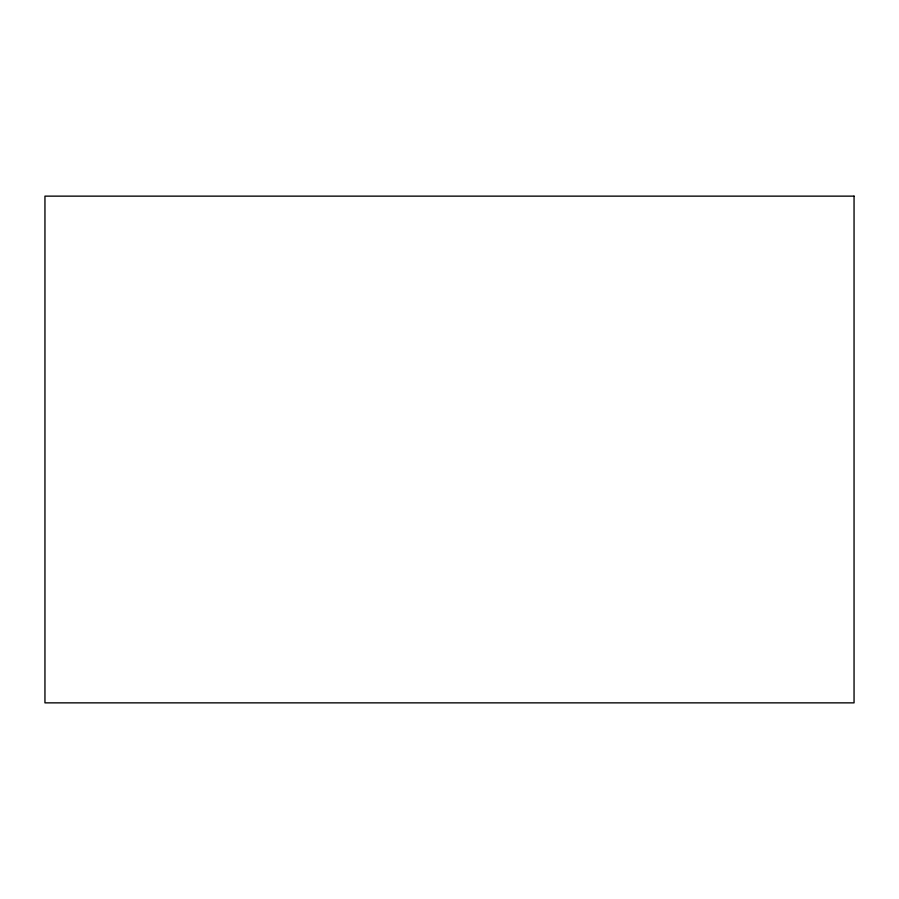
<?xml version="1.0" encoding="UTF-8"?>
<svg xmlns="http://www.w3.org/2000/svg" width="899" height="899" viewBox="0 0 899 899"><rect width="100%" height="100%" fill="white"/><g stroke="black" fill="none" stroke-linecap="round" stroke-linejoin="round"><path stroke-width="1.35" d="M854.05 196.139L44.95 196.139L44.95 702.861L854.05 702.861L854.05 196.139"/></g></svg>
